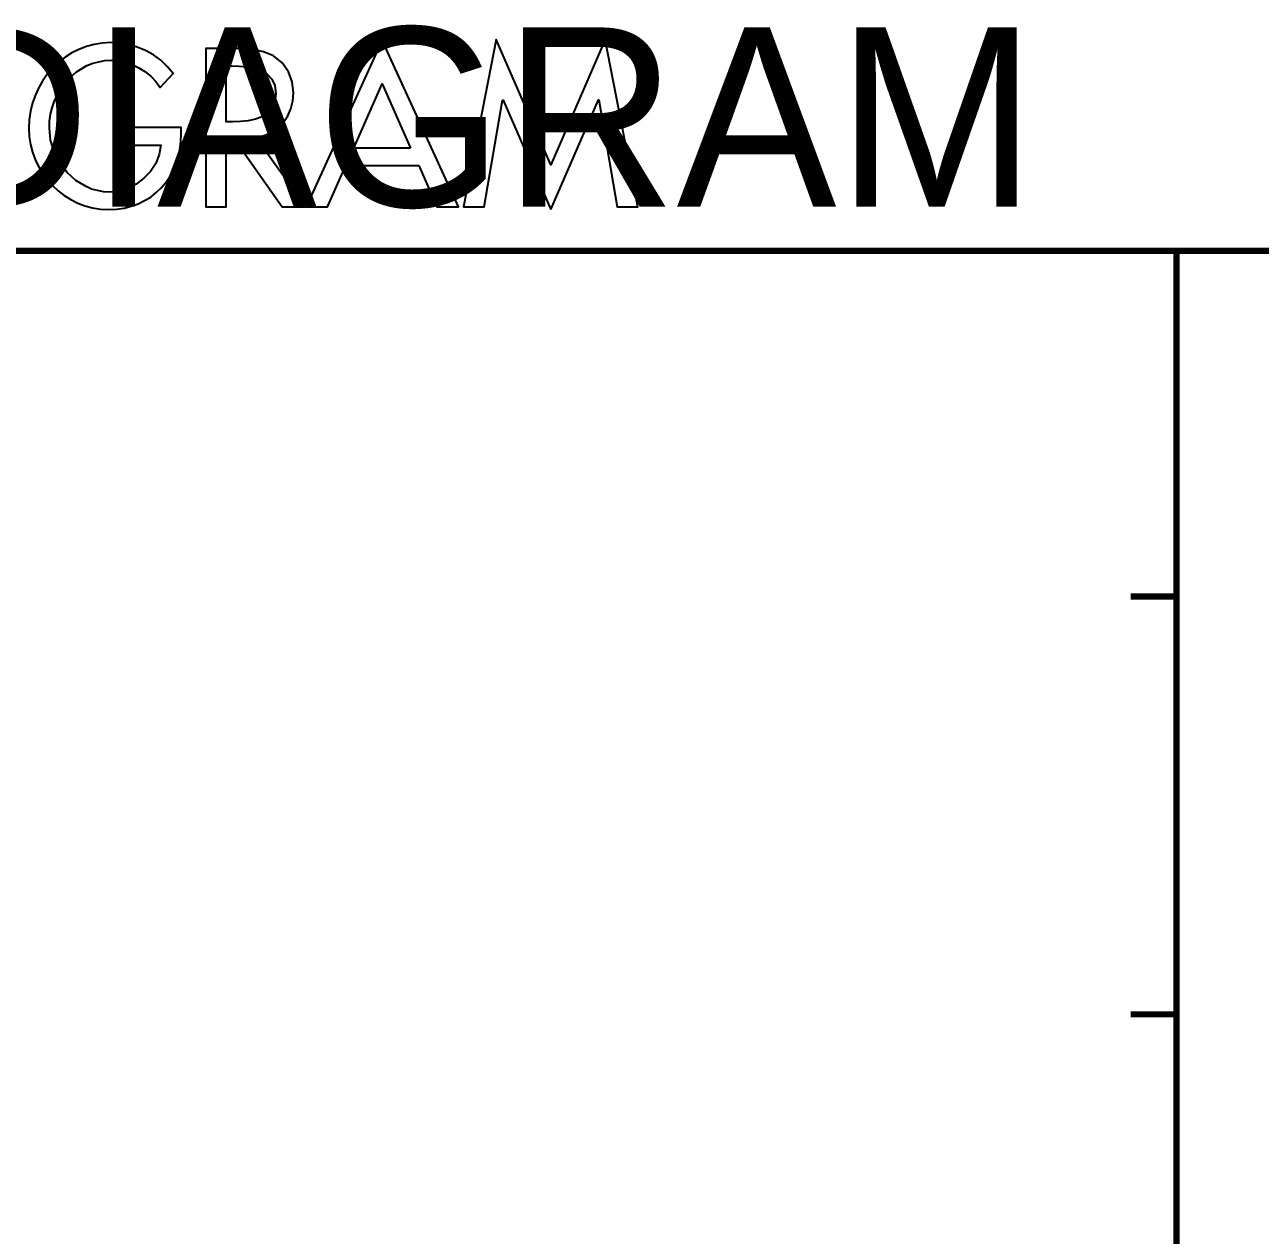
# Model space of a CAD drawing. Extents: x 0.08 to 5.7, y 0.31 to 7.95.
# Drawn here: x 1.329 to 2.402, y 6.77 to 7.821 of the extents above; entities that cross this region are included whole.
import ezdxf

# ---------------------------------------------------------------- set-up
doc = ezdxf.new("R2010")
doc.units = 0
doc.layers.get('0').update_dxf_attribs({"linetype": 'CONTINUOUS'})

msp = doc.modelspace()

# ---------------------------------------------------------------- linework, layer by layer
at = {"color": 0}
for points in [[(1.41249, 7.73156), (1.41249, 7.71625), (1.44749, 7.71625), (1.44613, 7.70806), (1.44319, 7.70042), (1.43858, 7.69347), (1.43294, 7.6875), (1.42626, 7.68251), (1.41889, 7.67876), (1.41114, 7.67637), (1.40321, 7.67557), (1.39779, 7.67583), (1.39264, 7.67681), (1.38748, 7.67817), (1.38276, 7.68028), (1.37375, 7.68571), (1.3661, 7.69265), (1.35959, 7.70111), (1.35487, 7.71056), (1.35178, 7.72054), (1.35086, 7.73112), (1.35097, 7.73719), (1.35178, 7.74306), (1.35319, 7.74858), (1.35498, 7.75401), (1.35986, 7.76406), (1.36637, 7.77279), (1.37429, 7.78), (1.38346, 7.78543), (1.38846, 7.78737), (1.39361, 7.78874), (1.39903, 7.78971), (1.40474, 7.78999), (1.41081, 7.78961), (1.41683, 7.78836), (1.42279, 7.78624), (1.4285, 7.78347), (1.43375, 7.78017), (1.43875, 7.7761), (1.44319, 7.77154), (1.4471, 7.76639), (1.45833, 7.77849), (1.45318, 7.78456), (1.44749, 7.78999), (1.44114, 7.7946), (1.43419, 7.79844), (1.42692, 7.80137), (1.41943, 7.8036), (1.41178, 7.80485), (1.40386, 7.80528), (1.39665, 7.80485), (1.38971, 7.80376), (1.38292, 7.80192), (1.37641, 7.79943), (1.37028, 7.79639), (1.36442, 7.79264), (1.35889, 7.78836), (1.3539, 7.78364), (1.34928, 7.77832), (1.34516, 7.77251), (1.34152, 7.76639), (1.3386, 7.75987), (1.3361, 7.75304), (1.33442, 7.74582), (1.33333, 7.73833), (1.3329, 7.73058), (1.33333, 7.72364), (1.33442, 7.71679), (1.3361, 7.71013), (1.33849, 7.70378), (1.34136, 7.69764), (1.34483, 7.69179), (1.3489, 7.68642), (1.35335, 7.68138), (1.35834, 7.67665), (1.36361, 7.67264), (1.3693, 7.66906), (1.37543, 7.66596), (1.38167, 7.66347), (1.38835, 7.66178), (1.39512, 7.66069), (1.40207, 7.66026), (1.40901, 7.66054), (1.41569, 7.66151), (1.42193, 7.66319), (1.4279, 7.66525), (1.43349, 7.66808), (1.43875, 7.67122), (1.44347, 7.67503), (1.44792, 7.67914), (1.45182, 7.68386), (1.45529, 7.68892), (1.45817, 7.69428), (1.46072, 7.70014), (1.46262, 7.70628), (1.46403, 7.71263), (1.465, 7.71929), (1.46528, 7.72613), (1.46528, 7.73156), (1.41249, 7.73156)], [(1.53, 7.72304), (1.53722, 7.72472), (1.54372, 7.72749), (1.54932, 7.73139), (1.55404, 7.73628), (1.55778, 7.74181), (1.56054, 7.74794), (1.56222, 7.75472), (1.56278, 7.76167), (1.56168, 7.77126), (1.55832, 7.78), (1.5529, 7.78776), (1.54542, 7.79389), (1.53668, 7.79736), (1.52724, 7.79932), (1.51764, 7.80013), (1.50803, 7.80013), (1.48654, 7.80013), (1.48654, 7.66276), (1.50429, 7.66276), (1.50429, 7.7214), (1.51167, 7.7214), (1.5529, 7.66276), (1.57319, 7.66276), (1.53, 7.72304)], [(1.67165, 7.69846), (1.68733, 7.66276), (1.70594, 7.66276), (1.63986, 7.80735), (1.57374, 7.66276), (1.59224, 7.66276), (1.60807, 7.69846), (1.67165, 7.69846)], [(1.78614, 7.66026), (1.82747, 7.75569), (1.82781, 7.75569), (1.84392, 7.66276), (1.86165, 7.66276), (1.8335, 7.80806), (1.78614, 7.69917), (1.73861, 7.80806), (1.71039, 7.66276), (1.72819, 7.66276), (1.74431, 7.75526), (1.74474, 7.75526), (1.78614, 7.66026)], [(1.50429, 7.785), (1.509, 7.785), (1.51568, 7.78472), (1.52235, 7.78418), (1.52886, 7.78293), (1.53489, 7.78082), (1.53999, 7.77778), (1.54406, 7.7736), (1.54656, 7.76807), (1.54753, 7.76096), (1.54665, 7.7539), (1.54417, 7.74821), (1.54042, 7.74388), (1.53554, 7.74083), (1.52974, 7.73876), (1.52349, 7.73736), (1.51665, 7.73682), (1.50999, 7.73665), (1.50429, 7.73665), (1.50429, 7.785)], [(1.66444, 7.71376), (1.61513, 7.71376), (1.63986, 7.76958), (1.66444, 7.71376)]]:
    msp.add_lwpolyline(points, dxfattribs=at)
at = {"color": 0, "const_width": 0.005417}
for points in [[(0.252929, 7.62446), (5.12706, 7.62446), (5.12706, 0.625543), (0.252929, 0.625543), (0.252929, 7.62446)], [(2.32958, 7.62392), (2.32958, 6.23568), (2.32958, 2.60525), (2.32958, 1.48639)], [(2.28961, 7.32443), (2.32958, 7.32443)], [(2.28961, 6.96153), (2.32958, 6.96153)]]:
    msp.add_lwpolyline(points, dxfattribs=at)

# ---------------------------------------------------------------- texts
at = {"color": 0}
msp.add_text('AIRPORT DIAGRAM', height=0.155705, dxfattribs=at).set_placement((0.252697, 7.66282))

doc.saveas('drawing.dxf')
